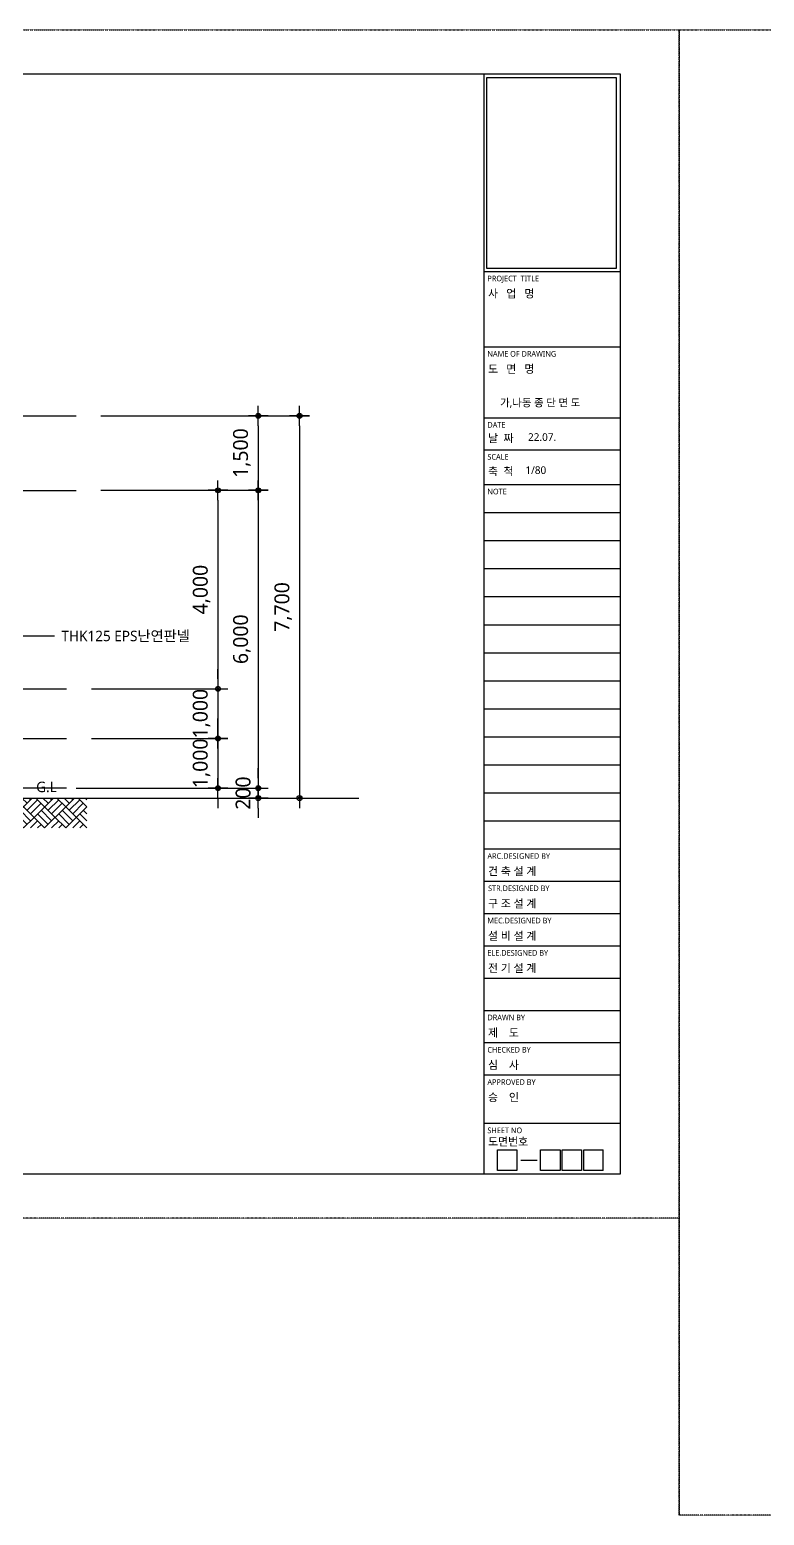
# Model space of a CAD drawing. Header units: millimetres. Extents: x 152133 to 471560, y 87068 to 132353.
# Drawn here: x 236393 to 251192, y 102032 to 131960 of the extents above; entities that cross this region are included whole.
import ezdxf
from ezdxf.enums import TextEntityAlignment as Align

# ---------------------------------------------------------------- set-up
doc = ezdxf.new("R2010")
doc.units = ezdxf.units.MM
doc.linetypes.add('DIVIDE2', pattern=[15.875, 6.35, -3.175, 0, -3.175, 0, -3.175])
for name, color, linetype in [('AZ-DIML', 7, 'Continuous'), ('AZ-PATT', 8, 'Continuous'), ('COL', 2, 'Continuous'), ('DIM', 7, 'Continuous'), ('JON', 4, 'DIVIDE2'), ('RXANNOT', 6, 'Continuous'), ('RXLEADER', 7, 'Continuous'), ('TEX', 3, 'Continuous'), ('TIT', 2, 'Continuous'), ('폼', 7, 'Continuous')]:
    doc.layers.add(name, color=color, linetype=linetype)
doc.styles.add('돋움체', font='')
doc.styles.add('맑은고딕', font='malgun.ttf')
doc.styles.get('돋움체').set_extended_font_data('DotumChe')
doc.dimstyles.new('100', dxfattribs={"dimscale": 100, "dimtxt": 3, "dimasz": 2, "dimexe": 2, "dimexo": 5, "dimgap": 1.5, "dimtad": 1, "dimdec": 0, "dimzin": 1, "dimdsep": 46, "dimlunit": 6, "dimtxsty": '돋움체', "dimblk1": 'Z_DOT', "dimblk2": 'Z_DOT', "dimsah": 1, "dimcen": 2, "dimclrt": 3, "dimadec": 0, "dimazin": 0, "dimtfac": 1, "dimtdec": 0, "dimtix": 1, "dimtmove": 2, "dimatfit": 3, "dimldrblk": 'Z_DOT', "dimfxl": 1, "dimtolj": 1, "dimtzin": 1, "dimarcsym": 0})

# ---------------------------------------------------------------- blocks, each defined once
blk = doc.blocks.new('Z_DOT')
at = {"layer": 'DIM', "color": 0}
for p, q in [((-1, 0), (1, 0)), ((0, -1), (0, 1))]:
    blk.add_line(p, q, dxfattribs=at)
for radius in [0.25, 0.125]:
    blk.add_circle((0, 0), radius, dxfattribs=at)
blk = doc.blocks.new('*D57')
at = {"layer": 'AZ-DIML', "color": 0, "lineweight": -2, "transparency": 16777216}
for p, q in [((237829, 124181), (241198, 124181)), ((240998, 123981), (240998, 122881)), ((237829, 122681), (241198, 122681))]:
    blk.add_line(p, q, dxfattribs=at)
at = {"layer": 'Defpoints', "color": 0, "transparency": 16777216}
for p in [(237329, 124181), (237329, 122681), (240998, 122681)]:
    blk.add_point(p, dxfattribs=at)
at = {"layer": 'AZ-DIML', "color": 0, "linetype": 'ByBlock', "lineweight": -2, "transparency": 16777216, "xscale": 200, "yscale": 200, "zscale": 200}
for p, rotation in [((240998, 124181), 90), ((240998, 122681), 270)]:
    blk.add_blockref('Z_DOT', p, dxfattribs=dict(at, rotation=rotation))
at = {"layer": 'AZ-DIML', "color": 3, "transparency": 16777216, "insert": (240667, 123431), "char_height": 300, "attachment_point": 5, "rotation": 90, "style": '맑은고딕'}
blk.add_mtext('\\A1;1,500', dxfattribs=at)
blk = doc.blocks.new('*D58')
at = {"layer": 'AZ-DIML', "color": 0, "lineweight": -2, "transparency": 16777216}
for p, q in [((237829, 122681), (241198, 122681)), ((240998, 122481), (240998, 116881)), ((237635, 116681), (241198, 116681))]:
    blk.add_line(p, q, dxfattribs=at)
at = {"layer": 'Defpoints', "color": 0, "transparency": 16777216}
for p in [(237329, 122681), (237135, 116681), (240998, 116681)]:
    blk.add_point(p, dxfattribs=at)
at = {"layer": 'AZ-DIML', "color": 0, "linetype": 'ByBlock', "lineweight": -2, "transparency": 16777216, "xscale": 200, "yscale": 200, "zscale": 200}
for p, rotation in [((240998, 122681), 90), ((240998, 116681), 270)]:
    blk.add_blockref('Z_DOT', p, dxfattribs=dict(at, rotation=rotation))
at = {"layer": 'AZ-DIML', "color": 3, "transparency": 16777216, "insert": (240668, 119681), "char_height": 300, "attachment_point": 5, "rotation": 90, "style": '맑은고딕'}
blk.add_mtext('\\A1;6,000', dxfattribs=at)
blk = doc.blocks.new('*D59')
at = {"layer": 'AZ-DIML', "color": 0, "lineweight": -2, "transparency": 16777216}
for p, q in [((240998, 116881), (240998, 117081)), ((237635, 116681), (241198, 116681)), ((237635, 116481), (241198, 116481)), ((240998, 116681), (240998, 116481)), ((240998, 116281), (240998, 116081))]:
    blk.add_line(p, q, dxfattribs=at)
at = {"layer": 'Defpoints', "color": 0, "transparency": 16777216}
for p in [(237135, 116681), (237135, 116481), (240998, 116481)]:
    blk.add_point(p, dxfattribs=at)
at = {"layer": 'AZ-DIML', "color": 0, "linetype": 'ByBlock', "lineweight": -2, "transparency": 16777216, "xscale": 200, "yscale": 200, "zscale": 200}
for p, rotation in [((240998, 116681), 270), ((240998, 116481), 90)]:
    blk.add_blockref('Z_DOT', p, dxfattribs=dict(at, rotation=rotation))
at = {"layer": 'AZ-DIML', "color": 3, "transparency": 16777216, "insert": (240693, 116581), "char_height": 300, "attachment_point": 5, "rotation": 90, "style": '맑은고딕'}
blk.add_mtext('\\A1;200', dxfattribs=at)
blk = doc.blocks.new('*D63')
at = {"layer": 'AZ-DIML', "color": 0, "lineweight": -2, "transparency": 16777216}
for p, q in [((237829, 124181), (242030, 124181)), ((241830, 123981), (241830, 116681)), ((238557, 116481), (242030, 116481))]:
    blk.add_line(p, q, dxfattribs=at)
at = {"layer": 'Defpoints', "color": 0, "transparency": 16777216}
for p in [(237329, 124181), (238057, 116481), (241830, 116481)]:
    blk.add_point(p, dxfattribs=at)
at = {"layer": 'AZ-DIML', "color": 0, "linetype": 'ByBlock', "lineweight": -2, "transparency": 16777216, "xscale": 200, "yscale": 200, "zscale": 200}
for p, rotation in [((241830, 124181), 90), ((241830, 116481), 270)]:
    blk.add_blockref('Z_DOT', p, dxfattribs=dict(at, rotation=rotation))
at = {"layer": 'AZ-DIML', "color": 3, "transparency": 16777216, "insert": (241500, 120331), "char_height": 300, "attachment_point": 5, "rotation": 90, "style": '맑은고딕'}
blk.add_mtext('\\A1;7,700', dxfattribs=at)
blk = doc.blocks.new('*D64')
at = {"layer": 'AZ-DIML', "color": 0, "lineweight": -2, "transparency": 16777216}
for p, q in [((237829, 122681), (240386, 122681)), ((240186, 122481), (240186, 118881)), ((237635, 118681), (240386, 118681))]:
    blk.add_line(p, q, dxfattribs=at)
at = {"layer": 'Defpoints', "color": 0, "transparency": 16777216}
for p in [(237329, 122681), (237135, 118681), (240186, 118681)]:
    blk.add_point(p, dxfattribs=at)
at = {"layer": 'AZ-DIML', "color": 0, "linetype": 'ByBlock', "lineweight": -2, "transparency": 16777216, "xscale": 200, "yscale": 200, "zscale": 200}
for p, rotation in [((240186, 122681), 90), ((240186, 118681), 270)]:
    blk.add_blockref('Z_DOT', p, dxfattribs=dict(at, rotation=rotation))
at = {"layer": 'AZ-DIML', "color": 3, "transparency": 16777216, "insert": (239856, 120681), "char_height": 300, "attachment_point": 5, "rotation": 90, "style": '맑은고딕'}
blk.add_mtext('\\A1;4,000', dxfattribs=at)
blk = doc.blocks.new('*D65')
at = {"layer": 'AZ-DIML', "color": 0, "lineweight": -2, "transparency": 16777216}
for p, q in [((240186, 118881), (240186, 119081)), ((237635, 118681), (240386, 118681)), ((240186, 118681), (240186, 117681)), ((237635, 117681), (240386, 117681)), ((240186, 117481), (240186, 117281))]:
    blk.add_line(p, q, dxfattribs=at)
at = {"layer": 'Defpoints', "color": 0, "transparency": 16777216}
for p in [(237135, 118681), (237135, 117681), (240186, 117681)]:
    blk.add_point(p, dxfattribs=at)
at = {"layer": 'AZ-DIML', "color": 0, "linetype": 'ByBlock', "lineweight": -2, "transparency": 16777216, "xscale": 200, "yscale": 200, "zscale": 200}
for p, rotation in [((240186, 118681), 270), ((240186, 117681), 90)]:
    blk.add_blockref('Z_DOT', p, dxfattribs=dict(at, rotation=rotation))
at = {"layer": 'AZ-DIML', "color": 3, "transparency": 16777216, "insert": (239855, 118181), "char_height": 300, "attachment_point": 5, "rotation": 90, "style": '맑은고딕'}
blk.add_mtext('\\A1;1,000', dxfattribs=at)
blk = doc.blocks.new('*D66')
at = {"layer": 'AZ-DIML', "color": 0, "lineweight": -2, "transparency": 16777216}
for p, q in [((240186, 117881), (240186, 118081)), ((237635, 117681), (240386, 117681)), ((240186, 117681), (240186, 116681)), ((237330, 116681), (240386, 116681)), ((240186, 116481), (240186, 116281))]:
    blk.add_line(p, q, dxfattribs=at)
at = {"layer": 'Defpoints', "color": 0, "transparency": 16777216}
for p in [(237135, 117681), (236830, 116681), (240186, 116681)]:
    blk.add_point(p, dxfattribs=at)
at = {"layer": 'AZ-DIML', "color": 0, "linetype": 'ByBlock', "lineweight": -2, "transparency": 16777216, "xscale": 200, "yscale": 200, "zscale": 200}
for p, rotation in [((240186, 117681), 270), ((240186, 116681), 90)]:
    blk.add_blockref('Z_DOT', p, dxfattribs=dict(at, rotation=rotation))
at = {"layer": 'AZ-DIML', "color": 3, "transparency": 16777216, "insert": (239855, 117181), "char_height": 300, "attachment_point": 5, "rotation": 90, "style": '맑은고딕'}
blk.add_mtext('\\A1;1,000', dxfattribs=at)

msp = doc.modelspace()

# ---------------------------------------------------------------- hatches: boundary and pattern name
at = {"layer": 'AZ-PATT'}
h = msp.add_hatch(dxfattribs=at)
h.set_pattern_fill('TILE02', color=256, angle=45, style=0)
h.set_pattern_definition([(45, (237542.18, 115880.53), (-212.13, 212.13), [600, 0]), (45, (237259.34, 116163.37), (0, 424.264), [300, -300]), (45, (237188.63, 116234.08), (0, 424.264), [300, -300]), (135, (237542.18, 115880.53), (-212.13, -212.13), [600, 0]), (135, (237612.9, 115951.24), (-424.264, 3e-14), [300, -300]), (135, (237683.6, 116021.95), (-424.264, 3e-14), [300, -300])])
h.paths.add_polyline_path([(237542.2, 115880.5), (236005.3, 115880.5), (236005.3, 116480.5), (237542.2, 116480.5)])

# ---------------------------------------------------------------- linework, layer by layer
at = {"layer": 'COL', "color": 1}
for p, q in [((224186.3, 124180.5), (237328.9, 124180.5)), ((224186.3, 122680.5), (237328.9, 122680.5)), ((235175.9, 118680.5), (237134.8, 118680.5)), ((235175.9, 117680.5), (237134.8, 117680.5)), ((237134.8, 116680.5), (235987.1, 116680.5))]:
    msp.add_line(p, q, dxfattribs=at)
at = {"layer": 'COL'}
msp.add_line((235987.1, 116480.5), (243025.4, 116480.5), dxfattribs=at)
at = {"layer": 'JON'}
for p, q in [((215616.8, 131960.4), (249474.8, 131960.4)), ((249474.8, 102032.4), (249474.8, 131960.4)), ((249474.8, 131960.4), (291797.3, 131960.4)), ((249474.8, 131960.4), (249474.8, 102032.4)), ((249474.8, 131960.4), (249474.8, 108018)), ((249474.8, 108018), (215616.8, 108018)), ((291797.3, 102032.4), (249474.8, 102032.4))]:
    msp.add_line(p, q, dxfattribs=at)
at = {"layer": 'RXLEADER'}
msp.add_lwpolyline([(236003.6, 119746.9), (236891.8, 119746.9)], dxfattribs=at)
at = {"layer": '폼', "color": 8}
for p, q in [((217612, 131073.7), (248285.7, 131073.7)), ((245539.7, 131073.7), (245539.7, 108904.8)), ((245539.7, 131073.7), (245539.7, 108904.8)), ((248285.7, 131073.7), (248285.7, 108904.8)), ((248285.7, 127085.3), (245539.7, 127085.3)), ((248285.7, 125567.5), (245539.7, 125567.5)), ((248285.7, 124136.7), (245539.7, 124136.7)), ((248285.7, 123491.8), (245539.7, 123491.8)), ((248285.7, 122791.9), (245539.7, 122791.9)), ((248285.7, 122227.6), (245539.7, 122227.6)), ((248285.7, 121663.3), (245539.7, 121663.3)), ((248285.7, 121099), (245539.7, 121099)), ((248285.7, 120534.7), (245539.7, 120534.7)), ((248285.7, 119964.8), (245539.7, 119964.8)), ((248285.7, 119400.5), (245539.7, 119400.5)), ((248285.7, 118836.2), (245539.7, 118836.2)), ((248285.7, 118271.9), (245539.7, 118271.9)), ((248285.7, 117707.6), (245539.7, 117707.6)), ((248285.7, 117143.3), (245539.7, 117143.3)), ((248285.7, 116579), (245539.7, 116579)), ((248285.7, 116014.7), (245539.7, 116014.7)), ((248285.7, 115450.4), (245539.7, 115450.4)), ((248285.7, 114799.9), (245539.7, 114799.9)), ((248285.7, 114149.4), (245539.7, 114149.4)), ((248285.7, 113498.9), (245539.7, 113498.9)), ((248285.7, 112848.4), (245539.7, 112848.4)), ((248285.7, 112197.9), (245539.7, 112197.9)), ((248285.7, 111547.4), (245539.7, 111547.4)), ((248285.7, 110896.9), (245539.7, 110896.9)), ((248285.7, 109923.9), (245539.7, 109923.9)), ((245818.7, 109395.3), (246209, 109395.3)), ((245818.7, 108978.1), (245818.7, 109395.3)), ((246209, 109395.3), (246209, 108978.1)), ((246686, 108978.1), (246686, 109395.3)), ((246686, 109395.3), (247076.3, 109395.3)), ((247076.3, 109395.3), (247076.3, 108978.1)), ((247119.7, 108978.1), (247119.7, 109395.3)), ((247119.7, 109395.3), (247510, 109395.3)), ((247510, 109395.3), (247510, 108978.1)), ((247553.4, 109395.3), (247943.7, 109395.3)), ((247553.4, 108978.1), (247553.4, 109395.3)), ((247943.7, 108978.1), (247943.7, 109395.3)), ((246209, 108978.1), (245818.7, 108978.1)), ((246289.1, 109186.7), (246614.4, 109186.7)), ((247076.3, 108978.1), (246686, 108978.1)), ((247510, 108978.1), (247119.7, 108978.1)), ((247943.7, 108978.1), (247553.4, 108978.1)), ((248285.7, 108904.8), (217612, 108904.8))]:
    msp.add_line(p, q, dxfattribs=at)
at = {"layer": '폼', "color": 4}
for p, q in [((245600.4, 130995.1), (248208.8, 130995.1)), ((245600.4, 127152.7), (245600.4, 130995.1)), ((245600.4, 130995.1), (245600.4, 130995.1)), ((248208.8, 130995.1), (248208.8, 127152.7)), ((248208.8, 127152.7), (245600.4, 127152.7))]:
    msp.add_line(p, q, dxfattribs=at)

# ---------------------------------------------------------------- texts
at = {"layer": 'COL', "style": '맑은고딕'}
msp.add_text('G.L', height=210, dxfattribs=at).set_placement((236939.1, 116705.7), align=Align.MIDDLE_RIGHT)
at = {"layer": 'RXANNOT', "color": 3, "style": '맑은고딕'}
msp.add_text('THK125 EPS난연판넬', height=210, dxfattribs=at).set_placement((237031.8, 119746.9), align=Align.MIDDLE_LEFT)
at = {"layer": 'TEX', "style": '맑은고딕'}
for s, p in [('사   업   명', (245626.2, 126563.1)), ('도   면   명', (245626.2, 125045.2)), ('날  짜', (245626.2, 123649)), ('축  척', (245626.2, 122986.5)), ('건 축 설 계', (245626.2, 114926.1)), ('구 조 설 계', (245626.2, 114275.6)), ('설 비 설 계', (245626.2, 113625.1)), ('전 기 설 계', (245626.2, 112974.6)), ('제    도', (245626.2, 111673.5)), ('심    사', (245626.2, 111023)), ('승    인', (245626.2, 110372.5)), ('도면번호', (245626.2, 109479.6))]:
    msp.add_text(s, height=161.23, dxfattribs=at).set_placement(p)
at = {"layer": 'TIT', "style": '맑은고딕'}
msp.add_text('가,나동 종 단 면 도 ', height=154, dxfattribs=at).set_placement((246702.6, 124369.4), align=Align.CENTER)
for s, p in [('22.07.', (246432, 123754.1)), ('1/80', (246379.8, 123088))]:
    msp.add_text(s, height=154, dxfattribs=at).set_placement(p, align=Align.MIDDLE_LEFT)
at = {"layer": '폼', "color": 8, "style": '맑은고딕'}
for s, p in [('PROJECT  TITLE', (245613.5, 126892.3)), ('NAME OF DRAWING', (245613.5, 125374.5)), ('DATE', (245613.5, 123943.7)), ('SCALE', (245613.5, 123298.8)), ('NOTE', (245613.5, 122598.9)), ('ARC.DESIGNED BY', (245613.5, 115257.4)), ('STR.DESIGNED BY', (245627, 114607.1)), ('MEC.DESIGNED BY', (245613.5, 113956.4)), ('ELE.DESIGNED BY', (245613.5, 113305.9)), ('DRAWN BY', (245613.5, 112004.9)), ('CHECKED BY', (245613.5, 111354.4)), ('APPROVED BY', (245613.5, 110703.9)), ('SHEET NO', (245613.5, 109730.9))]:
    msp.add_text(s, height=112.86, dxfattribs=at).set_placement(p)

# ---------------------------------------------------------------- dimensions: what is measured, and where the dimension line sits
at = {"layer": 'AZ-DIML'}
for base, p1, p2, picture, middle in [((240998.2, 122680.5), (237328.9, 124180.5), (237328.9, 122680.5), '*D57', (240667.3, 123430.5)), ((241830.4, 116480.5), (237328.9, 124180.5), (238056.8, 116480.5), '*D63', (241500.3, 120330.5)), ((240998.2, 116680.5), (237328.9, 122680.5), (237134.8, 116680.5), '*D58', (240668.1, 119680.5)), ((240185.8, 118680.5), (237328.9, 122680.5), (237134.8, 118680.5), '*D64', (239855.6, 120680.5)), ((240185.8, 117680.5), (237134.8, 118680.5), (237134.8, 117680.5), '*D65', (239854.8, 118180.5)), ((240185.8, 116680.5), (237134.8, 117680.5), (236829.5, 116680.5), '*D66', (239854.8, 117180.5)), ((240998.2, 116480.5), (237134.8, 116680.5), (237134.8, 116480.5), '*D59', (240693.3, 116580.5))]:
    dim = msp.add_linear_dim(base=base, p1=p1, p2=p2, angle=270, dimstyle='100', override={"dimtxsty": '맑은고딕', "dimldrblk": 'Z_DOT'}, dxfattribs=at)
    dim.commit()
    dim.dimension.update_dxf_attribs({"geometry": picture, "text_midpoint": middle})

doc.saveas('drawing.dxf')
